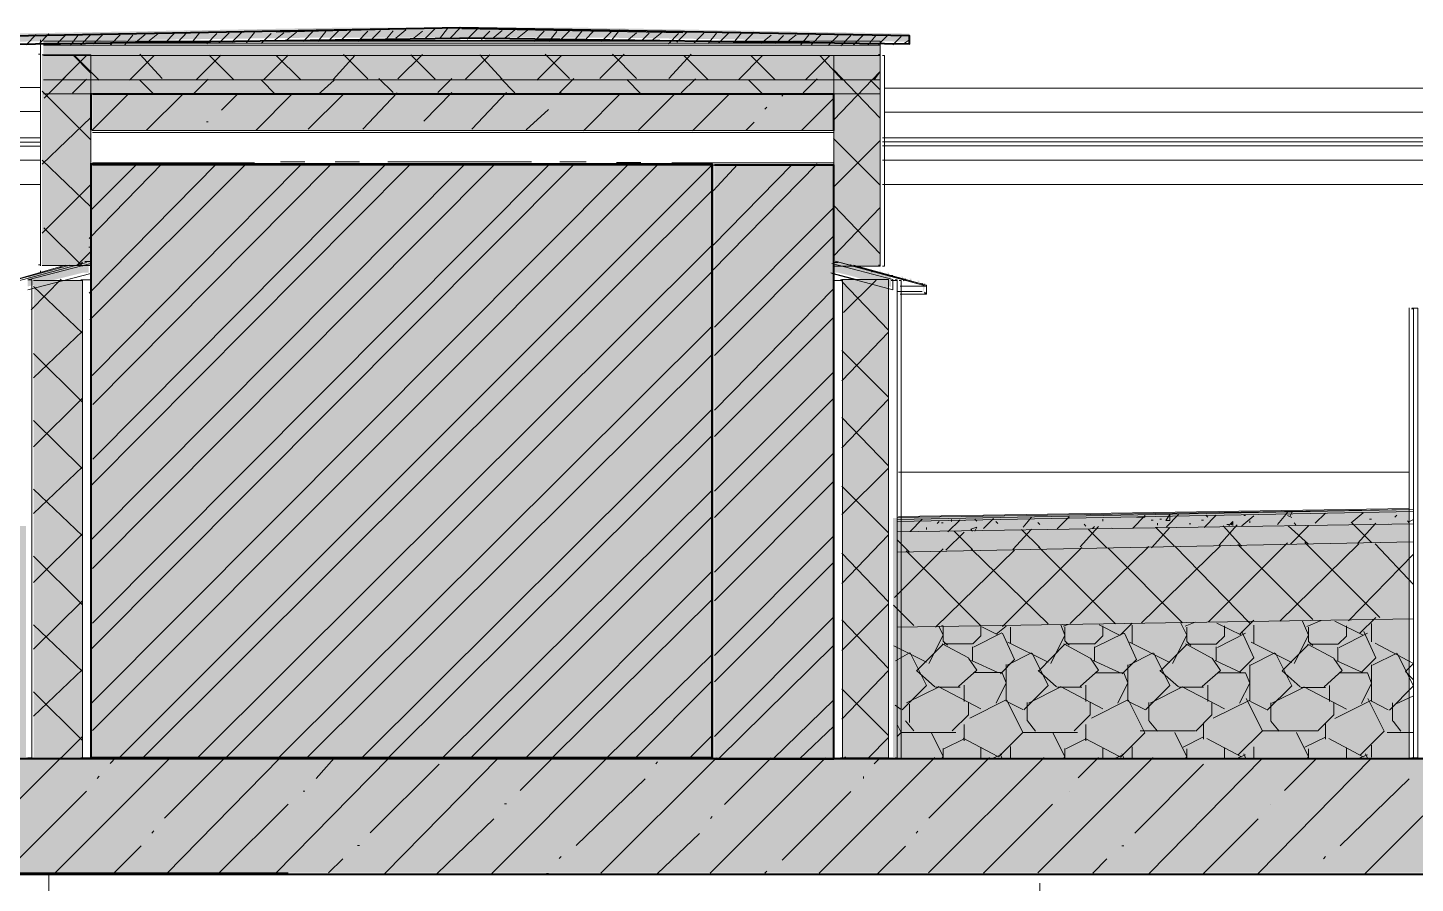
# Model space of a CAD drawing. Header units: millimetres. Extents: x -135211 to 49383, y -8033 to 228499.
# Drawn here: x -7642 to -4743, y 19101 to 20889 of the extents above; entities that cross this region are included whole.
import ezdxf

# ---------------------------------------------------------------- set-up
doc = ezdxf.new("R2010")
doc.units = ezdxf.units.MM
doc.layers.add('PDF _Геометрия', color=7, linetype='Continuous', true_color=0x1d1d1d)
doc.layers.add('PDF _Сплошная заливка', color=7, linetype='Continuous', true_color=0xffffff)

msp = doc.modelspace()

# ---------------------------------------------------------------- hatches: boundary and pattern name
at = {"layer": 'PDF _Сплошная заливка', "transparency": 33554559}
msp.add_hatch(color=256, dxfattribs=at).paths.add_polyline_path([(-6270.6, 20884.9), (-6481, 20888.7), (-6996, 20888.7), (-7210.3, 20884.9), (-7443.1, 20880.6), (-7679.7, 20876.4), (-7679.7, 20859.5), (-7053.7, 20867.9), (-6427.2, 20867.9), (-5800.7, 20859.5), (-5800.7, 20876.4), (-6033.5, 20880.6)])
h = msp.add_hatch(color=256, dxfattribs=at)
h.paths.add_polyline_path([(-7534.6, 20396.3), (-7642.4, 20369.4), (-7642.4, 20348.2), (-7527.8, 20376.9), (-7515.1, 20376.9), (-7515.1, 20396.3)])
h.paths.add_polyline_path([(-5915, 20389.6), (-5942, 20396.3), (-5965.8, 20396.3), (-5965.8, 20376.9), (-5948.9, 20376.9), (-5915, 20368.4), (-5902.3, 20364.2), (-5851.5, 20351.5), (-5838.8, 20347.3), (-5838.8, 20368.4), (-5851.5, 20372.7), (-5902.3, 20385.4)])
h = msp.add_hatch(color=256, dxfattribs=at)
h.paths.add_polyline_path([(-5847.3, 20376.9), (-5843, 20372.7), (-5843, 20376.9)])
h.paths.add_polyline_path([(-5783.8, 20360), (-5779.5, 20355.7), (-5779.5, 20360)])
h.paths.add_polyline_path([(-5817.6, 20368.4), (-5813.4, 20364.2), (-5813.4, 20368.4)])
h.paths.add_polyline_path([(-5771.1, 20355.7), (-5771.1, 20334.6), (-5766.8, 20355.7)])
h.paths.add_polyline_path([(-5864.2, 20381.1), (-5860, 20376.9), (-5860, 20381.1)])
h.paths.add_polyline_path([(-5800.7, 20364.2), (-5796.5, 20360), (-5796.5, 20364.2)])
h.paths.add_polyline_path([(-5906.5, 20389.6), (-5906.5, 20392.9), (-5908.6, 20392.9), (-5908.6, 20391.7)])
h = msp.add_hatch(color=256, dxfattribs=at)
h.paths.add_polyline_path([(-4971, 19881.6), (-5834.6, 19864.7), (-5834.6, 19843.5), (-5021.8, 19856.2), (-4755.1, 19856.2), (-4755.1, 19881.6)])
h.paths.add_polyline_path([(-263.8, 19932.4), (-263.8, 19953.9), (-752.3, 19953.9), (-1025.8, 19949.3), (-1284, 19945.1), (-1792, 19936.6), (-2050.2, 19932.4), (-2050.2, 19907), (-1792, 19911.3), (-1284, 19919.7), (-1025.8, 19923.9), (-517.8, 19932.4)])
h.paths.add_polyline_path([(-24290.7, 19898.6), (-24401.5, 19898.6), (-24401.5, 19877.4), (-24299.2, 19877.4), (-23969, 19864.7), (-23863.2, 19860.5), (-23533, 19847.8), (-23427.2, 19843.5), (-23097, 19830.8), (-22991.2, 19826.6), (-7646.3, 19822.4), (-7646.3, 19847.8), (-22991.2, 19852), (-23105.5, 19856.2)])
h = msp.add_hatch(color=256, dxfattribs=at)
h.paths.add_polyline_path([(-5021.8, 19856.2), (-5834.6, 19843.5), (-5834.6, 19801.2), (-4971, 19818.1), (-4755.1, 19818.1), (-4755.1, 19856.2)])
h.paths.add_polyline_path([(-263.8, 19894.3), (-263.8, 19928.5), (-750.4, 19928.5), (-1025.8, 19923.9), (-1284, 19919.7), (-1792, 19911.3), (-2050.2, 19907), (-2050.2, 19864.7), (-1377.1, 19877.4), (-1157, 19881.6), (-484, 19894.3)])
h.paths.add_polyline_path([(-24299.2, 19877.4), (-24401.5, 19877.4), (-24401.5, 19835.1), (-24290.7, 19835.1), (-23105.5, 19792.7), (-22991.2, 19788.5), (-7646.3, 19784.3), (-7646.3, 19822.4), (-22991.2, 19826.6), (-23097, 19830.8), (-23427.2, 19843.5), (-23533, 19847.8), (-23863.2, 19860.5), (-23969, 19864.7)])
h = msp.add_hatch(color=256, dxfattribs=at)
h.paths.add_polyline_path([(-4971, 19818.1), (-5834.6, 19801.2), (-5834.6, 19644.6), (-5021.8, 19657.3), (-4755.1, 19657.3), (-4755.1, 19818.1)])
h.paths.add_polyline_path([(-263.8, 19733.5), (-263.8, 19890.4), (-689, 19890.4), (-1157, 19881.6), (-1377.1, 19877.4), (-2050.2, 19864.7), (-2050.2, 19708.1), (-1792, 19712.3), (-1284, 19720.8), (-1025.8, 19725), (-517.8, 19733.5)])
h.paths.add_polyline_path([(-24290.7, 19835.1), (-24401.5, 19835.1), (-24401.5, 19674.2), (-24290.7, 19674.2), (-22987, 19627.6), (-7646.3, 19623.4), (-7646.3, 19784.3), (-22991.2, 19788.5), (-23105.5, 19792.7)])
h = msp.add_hatch(color=256, dxfattribs=at)
h.paths.add_polyline_path([(-5021.8, 19657.3), (-5834.6, 19644.6), (-5834.6, 19365.2), (-4755.1, 19365.2), (-4755.1, 19657.3)])
h.paths.add_polyline_path([(-263.8, 19365.2), (-263.8, 19729.5), (-754.4, 19729.5), (-1025.8, 19725), (-1284, 19720.8), (-1792, 19712.3), (-2050.2, 19708.1), (-2050.2, 19365.2)])
h.paths.add_polyline_path([(-24290.7, 19674.2), (-24401.5, 19674.2), (-24401.5, 19365.2), (-7646.3, 19365.2), (-7646.3, 19623.4), (-22987, 19627.6)])
h = msp.add_hatch(color=256, dxfattribs=at)
h.paths.add_polyline_path([(-77398.8, 19123.9), (-77398.8, 19364.2), (-103546, 19364.2), (-103546, 19123.9)])
h.paths.add_polyline_path([(146.8, 19123.9), (146.8, 19364.2), (-2304.2, 19364.2), (-2304.2, 19123.9)])
h.paths.add_polyline_path([(-4501.1, 19123.9), (-4501.1, 19364.2), (-25450.6, 19364.2), (-25450.6, 19123.9)])
h.paths.add_polyline_path([(-26102.5, 19123.9), (-26102.5, 19364.2), (-26352.2, 19364.2), (-26352.2, 19123.9)])

# ---------------------------------------------------------------- linework, layer by layer
at = {"layer": 'PDF _Геометрия', "color": 7, "lineweight": 40}
for points in [[(-6738.6, 20888.3), (-7678.2, 20871.3)], [(-6739.4, 20867.6), (-5799.8, 20854.8), (-5799.8, 20871.8), (-6739.4, 20888.7)], [(-7678.2, 20854.4), (-6738.6, 20867.2)], [(-7510.8, 20751.8), (-7510.8, 20675.6)], [(-5957.8, 20673.9), (-5957.8, 20750.1), (-7507.4, 20750.1)], [(-6212.2, 19363.7), (-6212.2, 20604), (-6212.2, 19363.7), (-7511.8, 19363.7)], [(-6212.2, 20604), (-7511.8, 20604)], [(-7510.8, 20603.5), (-7510.8, 19363.2)], [(-6207.6, 19361.6), (-5957.8, 19361.6), (-5957.8, 20601.9), (-6207.6, 20601.9)], [(-25443, 19120.1), (-4492.5, 19120.1), (-4492.5, 19361.4), (-25443, 19361.4)]]:
    msp.add_lwpolyline(points, dxfattribs=at)
at = {"layer": 'PDF _Геометрия', "lineweight": 9}
for points in [[(-7645.6, 20853.3), (-7624.8, 20874.4)], [(-7619.3, 20854.7), (-7598.5, 20875.8)], [(-7584.2, 20852.3), (-7563.4, 20873.4)], [(-7554, 20851.8), (-7537.1, 20873)], [(-7531.6, 20853.3), (-7510.8, 20874.5)], [(-7505.3, 20854.8), (-7484.4, 20875.9)], [(-7470.2, 20852.3), (-7449.3, 20873.6)], [(-7440, 20852), (-7423, 20873.1)], [(-7417.5, 20857.6), (-7396.7, 20874.6)], [(-7391.2, 20859.1), (-7370.4, 20876)], [(-7356.1, 20856.7), (-7335.3, 20877.9)], [(-7329.8, 20858.1), (-7309, 20879.3)], [(-7299.6, 20857.7), (-7282.6, 20878.9)], [(-7268.4, 20855.4), (-7247.5, 20876.5)], [(-7242.1, 20856.9), (-7221.2, 20878)], [(-7215.8, 20858.3), (-7194.9, 20879.4)], [(-7185.6, 20857.8), (-7168.6, 20879)], [(-7154.4, 20855.5), (-7133.5, 20876.6)], [(-7128, 20861.2), (-7107.1, 20878)], [(-7101.7, 20862.6), (-7080.8, 20879.5)], [(-7066.6, 20860.2), (-7045.7, 20881.4)], [(-7036.4, 20859.8), (-7019.4, 20881)], [(-7014, 20861.3), (-6993.1, 20882.4)], [(-6987.7, 20862.7), (-6966.8, 20883.8)], [(-6952.6, 20860.3), (-6931.7, 20881.5)], [(-6926.3, 20861.8), (-6905.3, 20883)], [(-6896.1, 20861.4), (-6879, 20882.5)], [(-6873.6, 20867), (-6852.7, 20884)], [(-6838.5, 20864.6), (-6817.6, 20881.6)], [(-6812.2, 20866.1), (-6791.3, 20887.3)], [(-6782, 20865.7), (-6765, 20886.9)], [(-6759.6, 20867.2), (-6738.6, 20888.3)], [(-6724.5, 20864.7), (-6703.5, 20885.9)], [(-6694.3, 20864.3), (-6677.2, 20881.3)], [(-6671.9, 20865.8), (-6650.9, 20882.7)], [(-6645.5, 20867.2), (-6624.6, 20884.2)], [(-6619.2, 20866.9), (-6598.3, 20883.8)], [(-6584.1, 20860.2), (-6563.2, 20881.4)], [(-6553.9, 20859.8), (-6536.8, 20881)], [(-6531.5, 20861.3), (-6510.5, 20882.4)], [(-6501.3, 20860.8), (-6484.2, 20882.1)], [(-6478.9, 20862.3), (-6457.9, 20883.5)], [(-6443.8, 20859.9), (-6422.8, 20881.1)], [(-6422.3, 20863.3), (-6405.2, 20884.5)], [(-6391.1, 20861), (-6370.1, 20877.9)], [(-6360.9, 20860.6), (-6343.8, 20877.5)], [(-6338.5, 20862), (-6317.5, 20878.9)], [(-6303.4, 20855.4), (-6282.4, 20876.6)], [(-6285.9, 20858.8), (-6264.8, 20880)], [(-6250.8, 20856.4), (-6229.7, 20877.6)], [(-6220.6, 20856), (-6203.4, 20877.2)], [(-6198.1, 20857.5), (-6177.1, 20878.7)], [(-6167.9, 20857.1), (-6150.8, 20878.2)], [(-6145.5, 20858.5), (-6124.5, 20879.6)], [(-6110.4, 20856.1), (-6089.4, 20873.1)], [(-6057.8, 20857.2), (-6036.7, 20874.1)], [(-6027.6, 20852.5), (-6010.4, 20873.7)], [(-6005.1, 20854), (-5984.1, 20875.1)], [(-5917.4, 20852.6), (-5896.3, 20873.8)], [(-5887.2, 20852.2), (-5870, 20873.4)], [(-5864.8, 20853.7), (-5843.7, 20874.9)], [(-6080.2, 20855.7), (-6063, 20872.7)], [(-5970.1, 20851.6), (-5949, 20872.8)], [(-5943.7, 20851.2), (-5922.7, 20872.4)], [(-5834.6, 20853.3), (-5817.4, 20870.2)], [(-5812.3, 20854.8), (-5799.8, 20863.3)], [(-7608.2, 20741.5), (-7519.5, 20830.4), (-7570.4, 20779.6)], [(-7510.8, 20794.1), (-7548.5, 20832.2)], [(-7493.2, 20779.2), (-7544.1, 20830)], [(-7430.1, 20779.3), (-7379.1, 20830.1)], [(-7361.6, 20782.8), (-7407.9, 20833.6)], [(-7289.8, 20780.9), (-7238.8, 20831.7)], [(-7212.4, 20780.5), (-7263.5, 20831.3)], [(-7149.4, 20780.6), (-7098.4, 20831.4)], [(-7072.1, 20780.2), (-7123.1, 20831)], [(-7004.5, 20780.3), (-6958, 20831.1)], [(-6931.7, 20781.7), (-6982.8, 20832.6)], [(-6868.8, 20781.8), (-6817.6, 20832.6)], [(-6791.3, 20781.4), (-6841.7, 20832.2)], [(-6727.7, 20781.5), (-6677.2, 20832.4)], [(-6650.9, 20781.1), (-6697.5, 20831.9)], [(-6578.6, 20779.2), (-6528.1, 20830)], [(-6510.5, 20782.7), (-6561, 20833.5)], [(-6447, 20782.8), (-6396.5, 20833.6)], [(-6370.1, 20782.4), (-6420.7, 20833.2)], [(-6302.8, 20782.5), (-6256.1, 20833.3)], [(-6221, 20780.1), (-6271.6, 20830.9)], [(-6157.6, 20780.2), (-6106.9, 20831)], [(-6080.6, 20779.8), (-6131.3, 20830.6)], [(-6017.3, 20779.9), (-5966.5, 20830.7)], [(-5940.2, 20779.5), (-5987, 20830.3)], [(-5861.2, 20699.7), (-5958.9, 20801.3)], [(-5958.9, 20695.5), (-5861.2, 20797.1), (-5873.7, 20780.1)], [(-7519.5, 20781.5), (-7548.8, 20751.8)], [(-7379.1, 20749.7), (-7408.5, 20779.3)], [(-7265.1, 20781.3), (-7294.4, 20751.7)], [(-7124.7, 20749.5), (-7154.1, 20779.1)], [(-7001.9, 20779.1), (-7035.9, 20749.4)], [(-6879, 20753.2), (-6908.5, 20782.8)], [(-6756.2, 20782.7), (-6785.7, 20753.1)], [(-6624.6, 20752.9), (-6654.1, 20782.6)], [(-6501.7, 20782.5), (-6531.3, 20752.9)], [(-6361.4, 20750.8), (-6390.9, 20780.4)], [(-6247.3, 20782.3), (-6276.9, 20752.7)], [(-6106.9, 20750.5), (-6136.5, 20780.2)], [(-5992.8, 20782.1), (-6022.5, 20752.5)], [(-5861.2, 20758.9), (-5882.3, 20780.1)], [(-7510.8, 20654.4), (-7612.5, 20756)], [(-7508.2, 20674.3), (-7431.8, 20750.5)], [(-7394.2, 20674.4), (-7317.7, 20750.6)], [(-7237.7, 20716.8), (-7203.7, 20750.7)], [(-7165.4, 20674.6), (-7089.6, 20750.8)], [(-7056.3, 20676.7), (-6984.3, 20748.7)], [(-6942.3, 20676.8), (-6870.3, 20753)], [(-6815.1, 20693.8), (-6756.2, 20753.1)], [(-6714.3, 20677), (-6642.1, 20753.2)], [(-6531.9, 20749.1), (-6528.1, 20753.3)], [(-6481.5, 20673.4), (-6405.2, 20749.6)], [(-6367.5, 20673.5), (-6291.2, 20749.7)], [(-6253.5, 20673.6), (-6177.1, 20749.8)], [(-6066.9, 20745.6), (-6063, 20749.9)], [(-6025.7, 20673.9), (-5957.8, 20741.7)], [(-7612.5, 20603.5), (-7510.8, 20700.9)], [(-6601, 20675.7), (-6554.4, 20718)], [(-6102, 20718.4), (-6098.1, 20722.6)], [(-7268.9, 20692.4), (-7265.1, 20692.4)], [(-6141.6, 20674.7), (-6124.5, 20691.6)], [(-5861.2, 20560), (-5958.9, 20657.4)], [(-5958.9, 20555.7), (-5861.2, 20653.2)], [(-7510.8, 20514.6), (-7612.5, 20612)], [(-7514.1, 20334.2), (-7247.5, 20605.1)], [(-7513.7, 20448.3), (-7361.6, 20605)], [(-7512.4, 20278.2), (-7186.1, 20604.1)], [(-7511.5, 20506.6), (-7414.2, 20603.9)], [(-7509.6, 19477), (-6387.7, 20603)], [(-7509.2, 19591.2), (-6501.7, 20602.9)], [(-7508.9, 19819.5), (-6729.9, 20602.7)], [(-7508.3, 19933.7), (-6843.9, 20602.6)], [(-7507.7, 20162.1), (-7072.1, 20602.4)], [(-7507.1, 19420.9), (-6326.3, 20602)], [(-7507, 19645.1), (-6554.4, 20601.8)], [(-7506.9, 19759.3), (-6668.4, 20601.8)], [(-7506.4, 19987.7), (-6896.6, 20601.5)], [(-7506.1, 20101.9), (-7010.6, 20601.5)], [(-7452.5, 19361.8), (-6212.2, 20602.2)], [(-6212.9, 20380), (-5992.8, 20604.4)], [(-6210.9, 20434), (-6045.5, 20603.3)], [(-6210.2, 20548.2), (-6159.6, 20603.2)], [(-7612.5, 20459.6), (-7510.8, 20561.2)], [(-7401.9, 19363.7), (-6212.2, 20549)], [(-6207.6, 20263.3), (-5957.8, 20513.1)], [(-5861.2, 20416.1), (-5958.9, 20517.7)], [(-5958.9, 20411.8), (-5861.2, 20513.5)], [(-7528.3, 20390.3), (-7608.5, 20470.7)], [(-6207.6, 20204), (-5957.8, 20453.8)], [(-7540.1, 20391.9), (-7510.8, 20421.6), (-7514.6, 20417.3)], [(-7287.4, 19363.7), (-6212.2, 20434.7)], [(-5957.8, 20411.5), (-5957.8, 20415.7)], [(-7616, 20376.6), (-7616, 20380.9)], [(-7576, 20388.6), (-7572.2, 20388.6)], [(-7532.2, 20394.5), (-7528.3, 20398.8)], [(-5949, 20400.5), (-5949, 20400.5)], [(-5922.7, 20389.8), (-5922.7, 20394)], [(-5909, 20389), (-5905.1, 20389)], [(-5878.8, 20378.3), (-5878.8, 20382.5)], [(-7635.4, 20299.7), (-7572.2, 20363.3)], [(-7228.2, 19363.7), (-6212.2, 20379.7)], [(-5843.7, 20256.8), (-5941.4, 20358.4)], [(-5938, 20293.5), (-5870, 20361.2)], [(-5861.2, 20375.6), (-5861.2, 20375.6)], [(-5838.8, 20370.9), (-5834.9, 20370.9)], [(-5812.5, 20360.2), (-5808.6, 20364.4)], [(-5791, 20357.6), (-5791, 20357.6)], [(-5773.5, 20350.7), (-5773.5, 20355)], [(-7528.3, 20250.6), (-7630.1, 20348)], [(-6207.6, 20089.7), (-5957.8, 20343.8)], [(-7118.3, 19363.7), (-6212.2, 20265.4)], [(-6207.6, 20034.7), (-5957.8, 20284.4)], [(-7630.1, 20157.4), (-7528.3, 20254.8)], [(-5941.4, 20151), (-5843.7, 20252.6)], [(-7528.3, 20106.6), (-7630.1, 20208.3)], [(-5843.7, 20117.1), (-5941.4, 20214.4)], [(-7059.1, 19363.7), (-6212.2, 20206.1)], [(-6207.6, 19920.4), (-5957.8, 20170.2)], [(-7630.1, 20013.5), (-7528.3, 20115.1)], [(-6944.6, 19363.7), (-6212.2, 20091.8)], [(-6207.6, 19865.4), (-5957.8, 20115.1)], [(-5941.4, 20011.3), (-5843.7, 20112.9)], [(-7528.3, 19967), (-7630.1, 20068.5)], [(-5843.7, 19973.2), (-5941.4, 20074.7)], [(-6889.3, 19363.7), (-6212.2, 20036.8)], [(-6207.6, 19751.1), (-5957.8, 20000.8)], [(-7630.1, 19873.9), (-7528.3, 19971.2)], [(-5941.4, 19871.6), (-5843.7, 19968.9)], [(-7528.3, 19827.3), (-7630.1, 19924.6)], [(-6775.5, 19363.7), (-6212.2, 19922.5)], [(-6207.6, 19691.8), (-5957.8, 19941.6)], [(-5843.7, 19833.4), (-5941.4, 19930.8)], [(-6716.3, 19363.7), (-6212.2, 19867.4)], [(-5798.5, 19836.6), (-5773.5, 19862)], [(-5719.6, 19835.4), (-5694.5, 19860.8)], [(-5712.1, 19861.1), (-5712.1, 19856.9)], [(-5663.3, 19862.1), (-5659.4, 19857.9)], [(-5645.5, 19842.3), (-5624.3, 19863.5)], [(-5562.6, 19845.3), (-5545.4, 19866.5)], [(-5491.5, 19841.7), (-5466.4, 19867.1)], [(-5396.2, 19857.6), (-5396.2, 19861.8)], [(-5369.9, 19865.6), (-5369.9, 19865.6)], [(-5333.6, 19843.5), (-5308.5, 19868.9)], [(-5326, 19866.8), (-5326, 19866.8)], [(-5325.7, 19866.5), (-5308.5, 19866.5), (-5308.5, 19870.8)], [(-5294.8, 19859.7), (-5290.9, 19859.7)], [(-5277.3, 19861.8), (-5273.4, 19861.8)], [(-5263.4, 19846.2), (-5238.3, 19871.6)], [(-5203.2, 19872.9), (-5203.2, 19872.9)], [(-5189.6, 19859.9), (-5185.6, 19859.9)], [(-5184.5, 19844.9), (-5159.3, 19870.3)], [(-5180.8, 19870.6), (-5176.9, 19866.4)], [(-5105.5, 19848), (-5080.3, 19869.1)], [(-5101.8, 19869.4), (-5097.9, 19869.4)], [(-5089.1, 19858.4), (-5089.1, 19854.2)], [(-5031.4, 19850.6), (-5010.2, 19876), (-5014.1, 19871.8)], [(-5010, 19869.7), (-5001.4, 19865.5)], [(-5005.3, 19867.4), (-5001.4, 19875.9)], [(-4952.4, 19853.6), (-4931.2, 19874.8)], [(-4877.4, 19854.2), (-4852.2, 19875.4)], [(-4838.6, 19862.4), (-4834.7, 19862.4)], [(-4786, 19865.9), (-4782, 19870.1)], [(-4759.6, 19858.8), (-4755.7, 19854.6)], [(-4755.6, 19856.9), (-4746.9, 19861.1)], [(-7630.1, 19729.9), (-7528.3, 19831.5)], [(-5764.7, 19845), (-5764.7, 19840.7)], [(-5742.3, 19853), (-5738.4, 19857.3)], [(-5733.5, 19854.7), (-5729.6, 19854.7)], [(-5724.1, 19797.1), (-5685.8, 19835.2)], [(-5668.2, 19798.8), (-5706.6, 19836.9)], [(-5685.8, 19858.3), (-5685.8, 19858.3)], [(-5672.1, 19841.1), (-5668.2, 19836.9)], [(-5672, 19841), (-5659.4, 19845.2), (-5663.3, 19836.7)], [(-5619.5, 19857.2), (-5615.6, 19853)], [(-5583.8, 19798.7), (-5545.4, 19841.1)], [(-5527.8, 19802.7), (-5566.2, 19840.8)], [(-5531.7, 19855.4), (-5527.8, 19851.1)], [(-5443.4, 19804.5), (-5405, 19846.9)], [(-5435.2, 19851.5), (-5431.3, 19847.3)], [(-5387.4, 19802.4), (-5425.9, 19840.5)], [(-5417.7, 19842.8), (-5413.8, 19847)], [(-5378.7, 19844.6), (-5378.7, 19844.6)], [(-5294.3, 19802.2), (-5255.8, 19844.6)], [(-5286.1, 19844.9), (-5282.1, 19844.9)], [(-5247.1, 19806.4), (-5285.5, 19844.4)], [(-5282.1, 19853.4), (-5282.1, 19849.2)], [(-5215.9, 19852.3), (-5212, 19852.3)], [(-5153.2, 19808), (-5115.4, 19850.3)], [(-5106.7, 19806), (-5144.4, 19848.4)], [(-5136.9, 19850.7), (-5133, 19850.7)], [(-5132.9, 19848.6), (-5124.2, 19857.1), (-5124.2, 19848.6)], [(-5128.1, 19850.5), (-5124.2, 19854.7), (-5124.2, 19850.5)], [(-4966.3, 19810), (-5008.8, 19848.1)], [(-5004, 19810), (-4966.3, 19848.1)], [(-4996.5, 19854.6), (-4992.6, 19850.3)], [(-4834.7, 19813.5), (-4877.2, 19855.8)], [(-4863.7, 19811.5), (-4825.9, 19853.9)], [(-4799.6, 19853.5), (-4799.6, 19853.5)], [(-4746.9, 19852.6), (-4746.9, 19852.6)], [(-6207.6, 19577.5), (-5957.8, 19827.3)], [(-5941.4, 19727.6), (-5843.7, 19829.2)], [(-5799.8, 19792.8), (-5824.8, 19818.2)], [(-5605.5, 19638.1), (-5440.1, 19803.2)], [(-5369.9, 19643.1), (-5530.7, 19804)], [(-5464.5, 19643.9), (-5299.7, 19804.8)], [(-5229.5, 19645.2), (-5385.8, 19801.9)], [(-5315.5, 19645.8), (-5150.5, 19806.7)], [(-5089.1, 19644.9), (-5245.5, 19805.8)], [(-5175.3, 19647.4), (-5010.2, 19812.5)], [(-4957.5, 19652.7), (-5114.1, 19809.3)], [(-5026.4, 19649.3), (-4861, 19810.2)], [(-4817.1, 19656.6), (-4973.9, 19813.2)], [(-4746.9, 19725.6), (-4827.3, 19810.3)], [(-7528.3, 19683.3), (-7630.1, 19785)], [(-6207.6, 19522.5), (-5957.8, 19772.2)], [(-5843.7, 19689.5), (-5941.4, 19791.2)], [(-5831.3, 19698.2), (-5729.6, 19799.8)], [(-5667.9, 19601.4), (-5650.7, 19618.3), (-5650.7, 19639.5), (-5807.2, 19796.1)], [(-5745.7, 19636.5), (-5580.5, 19797.4)], [(-5510.3, 19643.4), (-5670.9, 19800.1)], [(-4882.5, 19649.5), (-4746.9, 19789.1)], [(-6601.8, 19363.7), (-6212.2, 19753.1)], [(-7630.1, 19590.2), (-7528.3, 19691.8)], [(-6546.4, 19363.7), (-6212.2, 19693.9)], [(-5941.4, 19587.9), (-5843.7, 19685.3)], [(-6207.6, 19408.1), (-5957.8, 19658)], [(-5791, 19639.8), (-5833.3, 19682.2)], [(-4859.8, 19622.9), (-4825.9, 19656.7)], [(-7528.3, 19543.6), (-7630.1, 19641)], [(-5843.7, 19549.9), (-5941.4, 19651.5)], [(-5759.3, 19560.7), (-5729.6, 19620), (-5738.2, 19637)], [(-5733.5, 19638.9), (-5729.6, 19638.9)], [(-5729.6, 19607.4), (-5729.6, 19637)], [(-5615.6, 19620.2), (-5649.2, 19637.1)], [(-5619.2, 19621.7), (-5598, 19638.7)], [(-5589.2, 19602.8), (-5589.2, 19636.6)], [(-5505, 19560.6), (-5475.2, 19619.8), (-5483.8, 19641)], [(-5478.9, 19638.5), (-5466.4, 19642.8)], [(-5475.2, 19607.1), (-5475.2, 19636.8)], [(-5413.5, 19601.2), (-5396.2, 19618.1), (-5396.2, 19639.3)], [(-5361.1, 19619.9), (-5403.5, 19641.1)], [(-5359.9, 19619.5), (-5334.8, 19645)], [(-5334.8, 19602.6), (-5334.8, 19640.7)], [(-5250.6, 19560.4), (-5220.7, 19619.7), (-5233.3, 19645)], [(-5224.4, 19638.2), (-5203.2, 19646.7)], [(-5220.7, 19607), (-5220.7, 19636.6)], [(-5159.1, 19601), (-5141.8, 19617.9), (-5141.8, 19639.1)], [(-5106.7, 19619.8), (-5157.8, 19645.1)], [(-5110.2, 19621.2), (-5080.3, 19650.9)], [(-5110.2, 19542.7), (-5080.3, 19572.3), (-5105.5, 19627.3)], [(-5080.3, 19602.4), (-5080.3, 19640.6)], [(-4996.2, 19560.2), (-4966.3, 19619.4), (-4978.9, 19649.1)], [(-4969.9, 19637.8), (-4940, 19650.6)], [(-4966.3, 19606.8), (-4966.3, 19636.4)], [(-4852.2, 19619.6), (-4911.3, 19649.2)], [(-4904.6, 19600.8), (-4887.3, 19617.7), (-4887.3, 19638.9)], [(-4855.8, 19542.5), (-4825.9, 19572.1), (-4851.1, 19627.1)], [(-4834.7, 19606.1), (-4834.7, 19644.2)], [(-6199, 19361.6), (-5957.8, 19598.7)], [(-5784.4, 19545.7), (-5729.6, 19600.8)], [(-5677, 19572.2), (-5731.7, 19601.8)], [(-5720.9, 19598.8), (-5729.5, 19607.2)], [(-5727.7, 19601.7), (-5668.2, 19601.7)], [(-5666.3, 19594.6), (-5606.8, 19624.3)], [(-5610.2, 19539.2), (-5580.5, 19568.8), (-5605.5, 19623.8)], [(-5510.3, 19563), (-5594.9, 19605.3)], [(-5530, 19545.5), (-5475.2, 19600.6)], [(-5422.5, 19572), (-5477.4, 19601.6)], [(-5466.4, 19598.6), (-5475, 19607)], [(-5473.3, 19601.5), (-5413.8, 19601.5)], [(-5412, 19594.4), (-5352.3, 19624.1)], [(-5355.8, 19539), (-5326, 19568.6), (-5351.1, 19623.7)], [(-5255.8, 19562.8), (-5340.6, 19605.1)], [(-5275.7, 19545.3), (-5220.7, 19600.4)], [(-5168.1, 19571.8), (-5223.1, 19601.4)], [(-5212, 19598.4), (-5220.6, 19606.8)], [(-5218.2, 19601.2), (-5159.3, 19601.2)], [(-5156.8, 19594.2), (-5097.9, 19623.8)], [(-5001.4, 19562.6), (-5086.3, 19604.9)], [(-5021.4, 19545.1), (-4966.3, 19600.2)], [(-4913.6, 19571.6), (-4968.7, 19601.2)], [(-4957.5, 19598.2), (-4966.2, 19606.6)], [(-4963.9, 19601.1), (-4904.9, 19601.1)], [(-4902.5, 19594), (-4843.4, 19623.7)], [(-4746.9, 19526.7), (-4763.5, 19543.6), (-4746.9, 19560.6), (-4827.3, 19602.9)], [(-6432.7, 19363.7), (-6212.2, 19579.6)], [(-5764.7, 19563.2), (-5832.7, 19597.1)], [(-5829.5, 19566.1), (-5799.8, 19583)], [(-5815.5, 19463.9), (-5764.7, 19514.8), (-5798.3, 19582.5)], [(-5697.8, 19512.7), (-5659.4, 19546.5), (-5676.6, 19571.9)], [(-5668.2, 19565.9), (-5668.2, 19595.6)], [(-5596.3, 19557.4), (-5545.4, 19582.9)], [(-5561.2, 19463.8), (-5510.3, 19514.5), (-5544, 19582.3)], [(-5443.4, 19512.4), (-5405, 19546.3), (-5422.2, 19571.7)], [(-5413.8, 19565.7), (-5413.8, 19595.4)], [(-5341.9, 19557.3), (-5290.9, 19582.6)], [(-5306.9, 19463.6), (-5255.8, 19514.4), (-5289.6, 19582.1)], [(-5188.2, 19512.2), (-5150.5, 19546.1), (-5167.8, 19571.5)], [(-5159.3, 19565.5), (-5159.3, 19595.2)], [(-5087.6, 19557.1), (-5036.5, 19582.5)], [(-5052.5, 19463.3), (-5001.4, 19514.2), (-5035.2, 19581.9)], [(-4933.9, 19512), (-4896.1, 19545.9), (-4913.4, 19571.3)], [(-4904.9, 19565.3), (-4904.9, 19595)], [(-4832.5, 19556.9), (-4782, 19582.2)], [(-4797.4, 19463.2), (-4746.9, 19514), (-4780.8, 19581.7)], [(-7630.1, 19450.5), (-7528.3, 19547.9)], [(-5941.4, 19444), (-5843.7, 19545.6)], [(-5747.2, 19512.1), (-5785.5, 19546)], [(-5615.6, 19541.6), (-5670.4, 19567)], [(-5666.3, 19541.5), (-5606.8, 19541.5)], [(-5619.2, 19477.8), (-5598, 19520.2), (-5606.6, 19541.3)], [(-5598, 19482.1), (-5598, 19558.2)], [(-5492.7, 19511.9), (-5531.1, 19545.8)], [(-5361.1, 19541.4), (-5416, 19566.8)], [(-5412, 19541.2), (-5352.3, 19541.2)], [(-5364.7, 19477.6), (-5343.6, 19519.9), (-5352.2, 19541.1)], [(-5343.6, 19481.8), (-5343.6, 19558.1)], [(-5238.3, 19511.7), (-5276.8, 19545.6)], [(-5106.7, 19541.2), (-5161.7, 19566.6)], [(-5156.8, 19541.1), (-5097.9, 19541.1)], [(-5110.3, 19477.4), (-5089.1, 19519.8), (-5097.8, 19540.9)], [(-5089.1, 19481.6), (-5089.1, 19557.9)], [(-4983.8, 19511.5), (-5021.6, 19545.4)], [(-4852.2, 19541), (-4907.3, 19566.4)], [(-4902.5, 19540.9), (-4843.4, 19540.9)], [(-4855.9, 19477.2), (-4834.7, 19519.5), (-4843.3, 19540.7)], [(-4834.7, 19481.4), (-4834.7, 19557.7)], [(-6372.7, 19363.7), (-6212.2, 19524.5)], [(-5806.4, 19478.1), (-5738.4, 19512)], [(-5745.4, 19511.3), (-5694.5, 19511.3)], [(-5650.7, 19466), (-5739.9, 19512.5)], [(-5685.8, 19481.5), (-5685.8, 19515.4)], [(-5551.3, 19478), (-5484, 19511.8)], [(-5491, 19511.1), (-5440.1, 19511.1)], [(-5396.2, 19465.8), (-5484.8, 19512.3)], [(-5431.3, 19481.4), (-5431.3, 19515.2)], [(-5297, 19477.8), (-5229.5, 19511.6)], [(-5236.7, 19510.9), (-5185.6, 19510.9)], [(-5141.8, 19465.5), (-5230.5, 19512.1)], [(-5176.9, 19481.2), (-5176.9, 19515)], [(-5042.7, 19477.5), (-4975.1, 19511.4)], [(-4982.3, 19510.7), (-4931.2, 19510.7)], [(-4887.3, 19465.3), (-4976.3, 19511.9)], [(-4922.4, 19481), (-4922.4, 19514.8)], [(-7528.3, 19399.7), (-7630.1, 19501.3)], [(-6085, 19361.6), (-5957.8, 19484.4)], [(-5843.7, 19410.2), (-5941.4, 19507.5)], [(-5674, 19446.3), (-5598, 19484.4)], [(-5613.8, 19365.3), (-5562.9, 19416.2), (-5596.6, 19483.9)], [(-5562.9, 19464.5), (-5596.6, 19481.5)], [(-5419.7, 19446.1), (-5343.6, 19484.3)], [(-5359.5, 19365.2), (-5308.5, 19415.9), (-5342.2, 19483.7)], [(-5165.4, 19446), (-5089.1, 19484)], [(-5113.9, 19368.8), (-5062.8, 19419.6), (-5096.6, 19487.4)], [(-4911.1, 19445.7), (-4834.7, 19483.9)], [(-4858.8, 19368.6), (-4808.4, 19419.4), (-4842.2, 19487.1)], [(-4784.8, 19475.9), (-4746.9, 19492.8)], [(-5817.4, 19464.7), (-5829.9, 19473.3)], [(-5799.8, 19437.3), (-5799.8, 19475.3)], [(-5710.6, 19419.8), (-5677, 19453.6), (-5677, 19479.1)], [(-5554.1, 19440.9), (-5554.1, 19479)], [(-5456.2, 19419.6), (-5422.5, 19453.4), (-5422.5, 19478.8)], [(-5308.5, 19464.4), (-5342.2, 19481.3)], [(-5299.7, 19440.8), (-5299.7, 19478.8)], [(-5201.9, 19419.4), (-5168.1, 19453.3), (-5168.1, 19478.6)], [(-5054, 19464.2), (-5087.8, 19481.2)], [(-5045.3, 19440.5), (-5045.3, 19478.6)], [(-4947.5, 19419.2), (-4913.6, 19453), (-4913.6, 19478.4)], [(-4799.6, 19464), (-4833.5, 19480.9)], [(-4790.8, 19440.3), (-4790.8, 19478.4)], [(-6029.6, 19361.6), (-5957.8, 19429.4)], [(-5826, 19407.8), (-5817.4, 19416.4), (-5826, 19433.2)], [(-5791, 19419.7), (-5808.2, 19440.9)], [(-5685.8, 19399.2), (-5685.8, 19433.1)], [(-5536.6, 19419.5), (-5553.8, 19440.7)], [(-5431.3, 19399.1), (-5431.3, 19432.9)], [(-5282.1, 19419.3), (-5299.4, 19440.4)], [(-5185.6, 19402.8), (-5185.6, 19436.6)], [(-5027.7, 19419), (-5045, 19440.3)], [(-4931.2, 19402.5), (-4931.2, 19436.4)], [(-4773.3, 19418.9), (-4789.8, 19440)], [(-7574.6, 19361.6), (-7528.3, 19408.2)], [(-6258.9, 19363.7), (-6212.2, 19410.2)], [(-5885.9, 19363.6), (-5843.7, 19406)], [(-5817.5, 19416.4), (-5703.3, 19416.4)], [(-5733.5, 19361.8), (-5729.6, 19366), (-5754.7, 19416.8)], [(-5728, 19382.3), (-5685.8, 19403.5)], [(-5615.6, 19366.2), (-5687.6, 19404.3)], [(-5563.3, 19416.2), (-5448.9, 19416.2)], [(-5479.1, 19361.6), (-5475.2, 19365.9), (-5500.3, 19416.6)], [(-5473.6, 19382.1), (-5431.3, 19403.3)], [(-5361.1, 19366), (-5433.3, 19404.1)], [(-5317.8, 19419.9), (-5203.2, 19419.9)], [(-5224.7, 19361.4), (-5220.7, 19365.7), (-5245.9, 19416.5)], [(-5228.1, 19385.8), (-5185.6, 19407)], [(-5106.7, 19365.8), (-5179, 19403.9)], [(-5062.8, 19419.7), (-4948.7, 19419.7)], [(-4970.2, 19361.2), (-4966.3, 19365.5), (-4991.5, 19416.3)], [(-4973.7, 19385.6), (-4931.2, 19406.8)], [(-4852.2, 19365.5), (-4923.9, 19403.6)], [(-4802.1, 19416.6), (-4746.9, 19416.6)], [(-5729.6, 19361.8), (-5729.6, 19383)], [(-5650.7, 19364.4), (-5650.7, 19385.5)], [(-5627.9, 19361.8), (-5606.8, 19370.3)], [(-5606.8, 19363.7), (-5610.7, 19372.1)], [(-5589.2, 19361.5), (-5589.2, 19386.9)], [(-5475.2, 19361.6), (-5475.2, 19382.8)], [(-5396.2, 19364.1), (-5396.2, 19385.3)], [(-5373.5, 19361.6), (-5352.3, 19370.1)], [(-5352.3, 19363.5), (-5356.3, 19371.9)], [(-5334.8, 19361.3), (-5334.8, 19386.7)], [(-5220.7, 19361.4), (-5220.7, 19382.6)], [(-5141.8, 19363.9), (-5141.8, 19385.1)], [(-5119.1, 19361.4), (-5097.9, 19369.8)], [(-5097.9, 19363.3), (-5101.8, 19371.7)], [(-5080.3, 19361.1), (-5080.3, 19386.5)], [(-4966.3, 19361.2), (-4966.3, 19382.4)], [(-4887.3, 19363.7), (-4887.3, 19384.9)], [(-4864.7, 19361.2), (-4843.4, 19369.7)], [(-4843.4, 19363.1), (-4847.4, 19371.5)], [(-4834.7, 19364.8), (-4834.7, 19390.2)], [(-7813.4, 19122.9), (-7572.2, 19364.2)], [(-7585, 19123.1), (-7344, 19364.4)], [(-7470.5, 19351.6), (-7458.1, 19364.3)], [(-7356.7, 19237.5), (-7230, 19364.5)], [(-7352.6, 19121.4), (-7115.9, 19362.8)], [(-7124.9, 19121.6), (-6887.8, 19362.9)], [(-7039.8, 19320.5), (-7001.9, 19362.8)], [(-6926.8, 19206.6), (-6782.5, 19350.5)], [(-6896.5, 19121.8), (-6659.7, 19363.1)], [(-6672.7, 19122.1), (-6431.5, 19363.3)], [(-6613.2, 19295.5), (-6545.6, 19363.2)], [(-6445, 19122.2), (-6203.4, 19363.5)], [(-6330.2, 19350.9), (-6326.3, 19355.1)], [(-6216.5, 19122.5), (-5975.3, 19363.8)], [(-6186.8, 19266.3), (-6089.4, 19363.6)], [(-5988.8, 19122.6), (-5747.2, 19364)], [(-5931.4, 19361.2), (-5935.3, 19365.4)], [(-5873.7, 19351.2), (-5861.2, 19363.8)], [(-5760.3, 19122.9), (-5519, 19364.2)], [(-5759.9, 19237.1), (-5633.1, 19364.1)], [(-5650.7, 19364.4), (-5650.7, 19364.4)], [(-5531.8, 19123.1), (-5290.9, 19364.4)], [(-5447.3, 19321.9), (-5405, 19364.3)], [(-5396.2, 19364.1), (-5396.2, 19364.1)], [(-5329.4, 19206.1), (-5185.6, 19350.1)], [(-5300.2, 19121.4), (-5062.8, 19362.7)], [(-5141.8, 19363.9), (-5141.8, 19363.9)], [(-5071.7, 19121.7), (-4834.7, 19362.9)], [(-5016.4, 19295.1), (-4948.7, 19362.8)], [(-4887.3, 19363.7), (-4887.3, 19363.7)], [(-4848, 19121.9), (-4606.5, 19363.1)], [(-7497.1, 19320.6), (-7493.2, 19324.9)], [(-6496.6, 19180.1), (-6352.6, 19319.8)], [(-5896.3, 19320.2), (-5896.3, 19324.4)], [(-4899.9, 19179.7), (-4755.7, 19319.3)], [(-7663.7, 19149.8), (-7519.5, 19293.7)], [(-7067.1, 19294.1), (-7063.3, 19294.1)], [(-6066.3, 19149.4), (-5922.7, 19293.3)], [(-5466.4, 19293.8), (-5466.4, 19293.8)], [(-7242.3, 19123.1), (-7098.4, 19267)], [(-6646, 19267.4), (-6642.1, 19267.4)], [(-5645.7, 19122.6), (-5501.5, 19266.5)], [(-5045.3, 19266.9), (-5045.3, 19266.9)], [(-6787.2, 19122), (-6668.4, 19236.3)], [(-6216.1, 19236.7), (-6212.2, 19240.9)], [(-5185.6, 19121.5), (-5071.6, 19235.8)], [(-7383, 19206.4), (-7379.1, 19210.7)], [(-6327.3, 19120.9), (-6238.5, 19205.6)], [(-5786.2, 19206), (-5782.3, 19210.2)], [(-7464.9, 19120.2), (-7405.5, 19179.5)], [(-6953.1, 19180), (-6949.2, 19180)], [(-5868, 19119.8), (-5808.6, 19179.2)], [(-5356.3, 19179.6), (-5352.3, 19179.6)], [(-7013.7, 19123.1), (-6984.3, 19152.8)], [(-6531.9, 19153.2), (-6528.1, 19157.4)], [(-5417.2, 19122.7), (-5387.4, 19152.4)], [(-4935.1, 19152.7), (-4931.2, 19157)], [(-6558.3, 19122.1), (-6554.4, 19122.1)], [(-6102, 19122.5), (-6098.1, 19126.7)], [(-4957.5, 19121.7), (-4957.5, 19121.7)]]:
    msp.add_lwpolyline(points, dxfattribs=at)
at = {"layer": 'PDF _Геометрия', "color": 7, "lineweight": 9}
for points in [[(-7123.5, 20879.8), (-6738.6, 20888.3)], [(-6735.4, 20886.7), (-6273.6, 20878.3)], [(-7616, 20863.4), (-7616, 20859.2), (-7616, 20854.9), (-7616, 20833.8), (-7616, 20783), (-7616, 20753.3)], [(-7609.7, 20750.5), (-5861.2, 20750.5), (-5861.2, 20780.1), (-5861.2, 20831), (-5861.2, 20852.1), (-5861.2, 20856.4), (-5861.2, 20860.6), (-7609.7, 20860.6)], [(-5861.2, 20856.4), (-7609.7, 20856.4)], [(-5861.2, 20852.1), (-7609.7, 20852.1)], [(-6738.6, 20867.2), (-7014.1, 20862.9)], [(-7012.5, 20862.4), (-6466.6, 20862.4), (-6737.2, 20866.6)], [(-7619.9, 20393.6), (-7616, 20393.6), (-7616, 20833.8), (-7619.9, 20833.8)], [(-7616, 20831.9), (-7616, 20831.9)], [(-7612.5, 20391.9), (-7510.8, 20391.9), (-7510.8, 20832.2), (-7612.5, 20832.2)], [(-5861.2, 20831), (-7609.7, 20831)], [(-5958.9, 20390.7), (-5861.2, 20390.7), (-5861.2, 20831), (-5958.9, 20831)], [(-5957.8, 20830.6), (-5957.8, 20390.3)], [(-5865.1, 20392.5), (-5861.2, 20392.5), (-5861.2, 20832.8), (-5865.1, 20832.8)], [(-5856.4, 20390.6), (-5852.5, 20390.6), (-5852.5, 20830.8), (-5856.4, 20830.8)], [(-7616, 20764.2), (-24430.7, 20764.2)], [(-5861.2, 20780.1), (-7609.7, 20780.1)], [(464.8, 20644.1), (447.6, 20648.2), (464.8, 20644.1), (464.8, 20758.4), (435.3, 20758.4), (464.8, 20762.6), (-5851.4, 20762.6)], [(-7616, 20713.4), (-24430.7, 20713.4)], [(-298.5, 20712.3), (-327.8, 20657.3), (-298.5, 20712.3), (-5853, 20712.3)], [(-7510.8, 20675.6), (-7510.8, 20603.5)], [(-7507.4, 20601.9), (-5957.8, 20601.9), (-5957.8, 20673.9), (-7507.4, 20673.9)], [(-7616, 20658.4), (-24430.7, 20658.4)], [(-24430.7, 20649.9), (-7616, 20649.9)], [(-24430.7, 20641.4), (-7616, 20641.4)], [(-7507.4, 20669.7), (-5957.8, 20669.7)], [(-4624.1, 20658.8), (-5856.3, 20658.8)], [(-5856.3, 20650.3), (-4624.1, 20650.3)], [(-5856.3, 20641.9), (-4624.1, 20641.9)], [(-7507.2, 20606.2), (-7168.6, 20606.2)], [(-7114.4, 20608.3), (-7063.3, 20608.3)], [(-7000.3, 20608.5), (-6949.2, 20608.5)], [(-6890.1, 20608.5), (-6589.5, 20608.5)], [(-6530.6, 20608.6), (-6475.4, 20608.6)], [(-6411.9, 20606.9), (-6361.4, 20606.9)], [(-6296.6, 20606.2), (-5957.8, 20606.2)], [(-7514.6, 20400.3), (-7510.8, 20400.3), (-7510.8, 20430), (-7514.6, 20430)], [(-7510.8, 20428.1), (-7510.8, 20398.5)], [(-5957.8, 20428.4), (-5957.8, 20428.4)], [(-7563.4, 20392.7), (-7711.4, 20350.3)], [(-7711.1, 20350.2), (-7554.6, 20392.6)], [(-7641.9, 20341.1), (-7510.8, 20375), (-7510.8, 20396.1), (-7641.9, 20362.3)], [(-7616, 20391.6), (-7616, 20391.6)], [(-7519.5, 20398.6), (-7519.5, 20398.6)], [(-7519.5, 20398.6), (-7519.5, 20398.6)], [(-7510.8, 20400.3), (-7510.8, 20400.3)], [(-5962.3, 20375.2), (-5834.9, 20341.3), (-5834.9, 20362.5), (-5962.3, 20396.3)], [(-5957.8, 20398.8), (-5957.8, 20398.8)], [(-5957.8, 20398.8), (-5957.8, 20398.8)], [(-5957.8, 20394.5), (-5957.8, 20373.4)], [(-5917.2, 20392.9), (-5764.7, 20350.6), (-5764.7, 20333.6), (-5768.6, 20333.6), (-5764.7, 20333.6), (-5764.7, 20350.6), (-5955.5, 20401.4)], [(-5950.8, 20399.5), (-5764.7, 20348.7), (-5764.7, 20331.8), (-5768.6, 20336), (-5764.7, 20331.8), (-5768.6, 20331.8)], [(-5949, 20398.6), (-5949, 20398.6)], [(-5949, 20398.6), (-5949, 20398.6)], [(-5921.1, 20391.1), (-5764.7, 20348.7)], [(-7642.1, 19363.2), (-7633.6, 19363.2), (-7633.6, 20362.3), (-7642.1, 20362.3)], [(-7630.1, 19361.6), (-7528.3, 19361.6), (-7528.3, 20360.7), (-7630.1, 20360.7)], [(-7510.8, 20375), (-7561.6, 20362.3)], [(-7531.6, 19363.2), (-7510.8, 19363.2), (-7510.8, 20362.3), (-7531.6, 20362.3)], [(-7528.3, 20360.7), (-7528.3, 20360.7)], [(-7528.3, 20360.7), (-7528.3, 19361.6)], [(-5913.9, 20363.7), (-5964.6, 20376.4)], [(-5957.8, 20360.6), (-5957.8, 19361.6)], [(-5957.4, 19361.4), (-5940.2, 19361.4), (-5940.2, 20360.4), (-5957.4, 20360.4)], [(-5944.1, 19363.2), (-5940.2, 19363.2), (-5940.2, 20362.2), (-5944.1, 20362.2)], [(-5941.4, 19363.6), (-5843.7, 19363.6), (-5843.7, 20362.6), (-5941.4, 20362.6)], [(-5826.1, 19361.4), (-5826.1, 20360.5), (-5838.6, 20360.5)], [(-5830, 19363.3), (-5826.1, 19363.3), (-5826.1, 20362.3), (-5830, 20362.3)], [(-5821.3, 19361.3), (-5817.4, 19361.3), (-5817.4, 20360.4), (-5821.3, 20360.4)], [(-5819.5, 20348.7), (-5764.7, 20348.7), (-5764.7, 20331.8), (-5819.5, 20331.8)], [(-5773.5, 20338), (-5773.5, 20338)], [(-5773.5, 20338), (-5773.5, 20338)], [(-5764.7, 20331.8), (-5764.7, 20331.8)], [(-5764.7, 20331.8), (-5764.7, 20331.8)], [(-4755.7, 20303.3), (-4755.7, 19363.6)], [(-4750.9, 19361.6), (-4746.9, 19361.6), (-4746.9, 20301.4), (-4750.9, 20301.4)], [(-4750.8, 19363.3), (-4738.2, 19363.3), (-4738.2, 20303.1), (-4750.8, 20303.1)], [(-4746.9, 20301.4), (-4746.9, 20301.4)], [(-4746.9, 20301.4), (-4746.9, 19361.6)], [(-5822.7, 19960.4), (-4755.7, 19960.4)], [(-5826.1, 19865.2), (-5826.1, 19860.9), (-5826.1, 19856.7), (-5826.1, 19835.5), (-5826.1, 19793.3), (-5826.1, 19636.6), (-5826.1, 19361.4), (-5838.6, 19361.4)], [(-5826.6, 19361.6), (-4746.9, 19361.6), (-4746.9, 19653.6), (-4746.9, 19814.5), (-4746.9, 19852.6), (-4746.9, 19878), (-4746.9, 19882.3), (-5826.6, 19865.3)], [(-4755.7, 19884.2), (-5822.7, 19867.4)], [(-4746.9, 19882.3), (-4746.9, 19882.3)], [(-7528.3, 19361.6), (-7528.3, 19361.6)], [(-4746.9, 19361.6), (-4746.9, 19361.6)], [(-7598.5, 15842.7), (-7598.5, 15241.6), (-7598.5, 19123.3), (-8102.5, 19123.3)], [(-7598.5, 19123.3), (-7598.5, 18543.4)], [(-7098.4, 19123.1), (-7598.2, 19123.1)], [(-6291.2, 19119.8), (-7091.6, 19119.8)], [(-6448.3, 19120.2), (-3773, 19120.2), (-4492.4, 19120.2)]]:
    msp.add_lwpolyline(points, dxfattribs=at)
for points in [[(-7616, 20831.9), (-7616, 20391.6)], [(-5856.3, 20612.2), (-4624.1, 20612.2)], [(-24430.7, 20611.8), (-7616, 20611.8)], [(-24430.7, 20561), (-7616, 20561)], [(-5856.3, 20561.4), (-4624.1, 20561.4)], [(-5957.8, 20398.8), (-5957.8, 20428.4)], [(-7519.5, 20398.6), (-7706.1, 20347.9)], [(-7510.8, 20400.3), (-7523.1, 20400.3)], [(-5957.6, 20398.6), (-5949, 20398.6)], [(-5824.3, 20338), (-5773.5, 20338)], [(-5768.6, 20336), (-5764.7, 20331.8)]]:
    msp.add_lwpolyline(points, close=True, dxfattribs=at)
at = {"layer": 'PDF _Геометрия', "color": 7, "lineweight": 20}
for points in [[(-4746.9, 19882.3), (-5826.6, 19861.1)], [(-4746.9, 19878), (-5826.6, 19856.9)], [(-4746.9, 19852.6), (-5826.6, 19835.7)], [(-4746.9, 19814.5), (-5826.6, 19793.4)], [(-4746.9, 19653.6), (-5826.6, 19636.7)], [(-5527.8, 19084.9), (-5527.8, 19101.8)]]:
    msp.add_lwpolyline(points, dxfattribs=at)
at = {"layer": 'PDF _Геометрия', "lineweight": 9}
msp.add_lwpolyline([(-5255.8, 19871.8), (-5255.8, 19859.1), (-5264.5, 19859.1)], close=True, dxfattribs=at)
at = {"layer": 'PDF _Сплошная заливка', "lineweight": 9, "transparency": 33554559}
for points in [[(-7609.7, 20852.1), (-5861.2, 20852.1), (-7609.7, 20830.9), (-5861.2, 20830.9)], [(-7612.5, 20832.2), (-7510.8, 20832.2), (-7612.5, 20391.9), (-7510.8, 20391.9)], [(-7609.7, 20830.9), (-5861.2, 20830.9), (-7609.7, 20780.1), (-5861.2, 20780.1)], [(-5958.9, 20830.9), (-5861.2, 20830.9), (-5958.9, 20390.7), (-5861.2, 20390.7)], [(-7609.7, 20780.1), (-5861.2, 20780.1), (-7609.7, 20750.5), (-5861.2, 20750.5)], [(-7507.4, 20750.1), (-5957.8, 20750.1), (-7507.4, 20673.9), (-5957.8, 20673.9)], [(-7511.8, 20604), (-6212.2, 20604), (-7511.8, 19363.7), (-6212.2, 19363.7)], [(-6207.6, 20601.9), (-5957.8, 20601.9), (-6207.6, 19361.6), (-5957.8, 19361.6)], [(-7630.1, 20360.7), (-7528.3, 20360.7), (-7630.1, 19361.6), (-7528.3, 19361.6)], [(-5941.4, 20362.6), (-5843.7, 20362.6), (-5941.4, 19363.6), (-5843.7, 19363.6)]]:
    msp.add_solid(points, dxfattribs=at)

doc.saveas('drawing.dxf')
